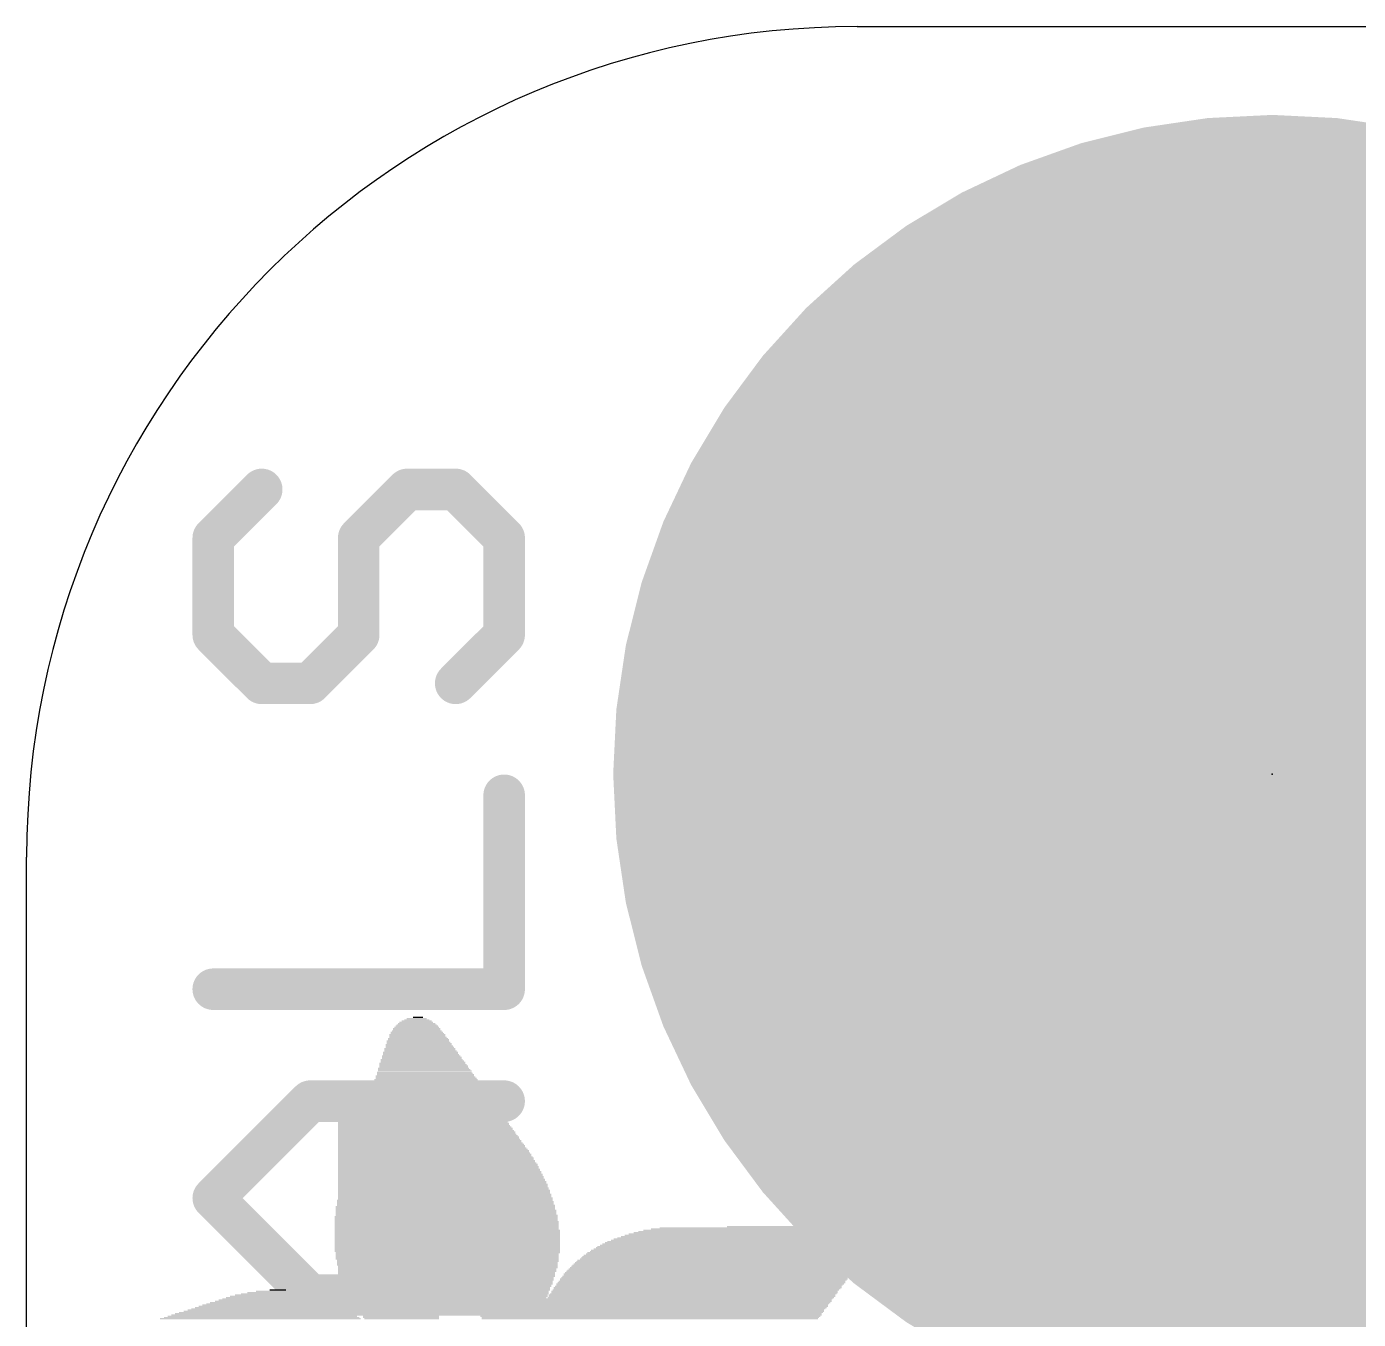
# Model space of a CAD drawing. Extents: x -0.1 to 7.6, y -0.2 to 10.2.
# Drawn here: x 0 to 4.073, y 6.206 to 10.16 of the extents above; entities that cross this region are included whole.
import ezdxf

# ---------------------------------------------------------------- set-up
doc = ezdxf.new("R2010")
doc.units = 0
for name, color, linetype in [('17', 110, 'CONTINUOUS'), ('20', 53, 'CONTINUOUS'), ('21', 40, 'CONTINUOUS'), ('22', 140, 'CONTINUOUS'), ('23', 53, 'CONTINUOUS'), ('29', 253, 'CONTINUOUS'), ('39', 12, 'CONTINUOUS'), ('40', 132, 'CONTINUOUS'), ('41', 12, 'CONTINUOUS'), ('42', 132, 'CONTINUOUS'), ('43', 110, 'CONTINUOUS')]:
    doc.layers.add(name, color=color, linetype=linetype)

# ---------------------------------------------------------------- blocks, each defined once
blk = doc.blocks.new('RECT')
blk.add_solid([(-0.5, -0.5), (0.5, -0.5), (-0.5, 0.5), (0.5, 0.5)])
blk = doc.blocks.new('ROUNDP')
at = {"const_width": 0.5}
blk.add_lwpolyline([(0, -0.25, 1), (0, 0.25, 1), (0, -0.25)], format="xyb", dxfattribs=at)

msp = doc.modelspace()

# ---------------------------------------------------------------- linework, layer by layer
at = {"layer": '20'}
for p, q in [((2.54, 10.16), (5.08, 10.16)), ((0, 2.54), (0, 7.62))]:
    msp.add_line(p, q, dxfattribs=at)
msp.add_arc((2.54, 7.62), 2.54, 90, 180, dxfattribs=at)
at = {"layer": '21'}
for points, const_width in [([(3.81, 6.074, 1), (3.81, 9.674, 1), (3.81, 6.074)], 0.2032), ([(0.7415, 8.722, 1), (0.6966, 8.7669)], 0.0635), ([(1.1639, 8.7762, 1), (1.1639, 8.7127)], 0.0635), ([(1.1864, 8.722, 1), (1.1415, 8.7669)], 0.0635), ([(1.3347, 8.7669, 1), (1.2898, 8.722)], 0.0635), ([(1.3122, 8.7127, 1), (1.3122, 8.7762)], 0.0635), ([(0.6025, 8.5961, 1), (0.539, 8.5961)], 0.0635), ([(0.5483, 8.6186, 1), (0.5932, 8.5737)], 0.0635), ([(1.0474, 8.5961, 1), (0.9839, 8.5961)], 0.0635), ([(0.9932, 8.6186, 1), (1.0381, 8.5737)], 0.0635), ([(1.4923, 8.5961, 1), (1.4288, 8.5961)], 0.0635), ([(1.438, 8.5737, 1), (1.483, 8.6186)], 0.0635), ([(0.5932, 8.322, 1), (0.5483, 8.2771)], 0.0635), ([(1.0381, 8.2771, 1), (0.9932, 8.322)], 0.0635), ([(1.483, 8.2771, 1), (1.438, 8.322)], 0.0635), ([(0.539, 8.2995, 1), (0.6025, 8.2995)], 0.0635), ([(0.9839, 8.2995, 1), (1.0474, 8.2995)], 0.0635), ([(1.4288, 8.2995, 1), (1.4923, 8.2995)], 0.0635), ([(0.719, 8.183, 1), (0.719, 8.1195)], 0.0635), ([(0.6966, 8.1288, 1), (0.7415, 8.1737)], 0.0635), ([(0.8449, 8.1737, 1), (0.8898, 8.1288)], 0.0635), ([(0.8673, 8.1195, 1), (0.8673, 8.183)], 0.0635), ([(1.2898, 8.1737, 1), (1.3347, 8.1288)], 0.0635), ([(1.4923, 7.8089, 1), (1.4288, 7.8089)], 0.0635), ([(0.5707, 7.2475, 1), (0.5707, 7.184)], 0.0635), ([(1.4605, 7.184, 1), (1.4605, 7.2475)], 0.0635), ([(1.4288, 7.2157, 1), (1.4923, 7.2157)], 0.0635), ([(0.8673, 6.9051, 1), (0.8673, 6.8416)], 0.0635), ([(0.8898, 6.8509, 1), (0.8449, 6.8958)], 0.0635), ([(1.0474, 6.8734, 1), (0.9839, 6.8734)], 0.0635), ([(1.4605, 6.8416, 1), (1.4605, 6.9051)], 0.0635), ([(0.5932, 6.5993, 1), (0.5483, 6.5544)], 0.0635), ([(0.5483, 6.5993, 1), (0.5932, 6.5544)], 0.0635), ([(0.8673, 6.312, 1), (0.8673, 6.2485)], 0.0635), ([(0.8449, 6.2578, 1), (0.8898, 6.3027)], 0.0635), ([(1.4605, 6.2485, 1), (1.4605, 6.312)], 0.0635), ([(0.9839, 6.2802, 1), (1.0474, 6.2802)], 0.0635)]:
    msp.add_lwpolyline(points, format="xyb", dxfattribs=dict(at, const_width=const_width))
at = {"layer": '21', "const_width": 0.127}
for points in [[(0.719, 8.7444), (0.5707, 8.5961)], [(1.0156, 8.5961), (1.1639, 8.7444)], [(1.1639, 8.7444), (1.3122, 8.7444)], [(1.3122, 8.7444), (1.4605, 8.5961)], [(0.5707, 8.5961), (0.5707, 8.2995)], [(1.0156, 8.2995), (1.0156, 8.5961)], [(1.4605, 8.5961), (1.4605, 8.2995)], [(0.5707, 8.2995), (0.719, 8.1513)], [(0.8673, 8.1513), (1.0156, 8.2995)], [(1.4605, 8.2995), (1.3122, 8.1513)], [(0.719, 8.1513), (0.8673, 8.1513)], [(1.4605, 7.2157), (1.4605, 7.8089)], [(0.5707, 7.2157), (1.4605, 7.2157)], [(0.5707, 6.5768), (0.8673, 6.8734)], [(0.8673, 6.8734), (1.4605, 6.8734)], [(1.0156, 6.2802), (1.0156, 6.8734)], [(0.8673, 6.2802), (0.5707, 6.5768)], [(1.4605, 6.2802), (0.8673, 6.2802)]]:
    msp.add_lwpolyline(points, dxfattribs=at)
at = {"layer": '23'}
msp.add_point((3.81, 7.874), dxfattribs=at)
at = {"layer": '39', "const_width": 2.032}
msp.add_lwpolyline([(3.81, 6.874, 1), (3.81, 8.874, 1), (3.81, 6.874)], format="xyb", dxfattribs=at)
at = {"layer": '40', "const_width": 2.032}
msp.add_lwpolyline([(3.81, 6.874, 1), (3.81, 8.874, 1), (3.81, 6.874)], format="xyb", dxfattribs=at)
at = {"layer": '41', "const_width": 2.032}
msp.add_lwpolyline([(3.81, 6.874, 1), (3.81, 8.874, 1), (3.81, 6.874)], format="xyb", dxfattribs=at)
at = {"layer": '42', "const_width": 2.032}
msp.add_lwpolyline([(3.81, 6.874, 1), (3.81, 8.874, 1), (3.81, 6.874)], format="xyb", dxfattribs=at)
at = {"layer": '43', "const_width": 2.032}
msp.add_lwpolyline([(3.81, 6.874, 1), (3.81, 8.874, 1), (3.81, 6.874)], format="xyb", dxfattribs=at)

# ---------------------------------------------------------------- block references
at = {"layer": '17', "xscale": 3.216, "yscale": 3.216}
msp.add_blockref('ROUNDP', (3.81, 7.874), dxfattribs=at)
msp.add_blockref('ROUNDP', (3.81, 7.874), dxfattribs=at)
at = {"layer": '22', "rotation": 180}
for p, xscale, yscale in [((1.1969, 7.1298), 0.0305, 0.0038), ((1.1932, 7.0879), 0.1524, 0.0038), ((1.1932, 7.0955), 0.1448, 0.0038), ((1.1932, 7.0917), 0.1448, 0.0038), ((1.1932, 7.0993), 0.1371, 0.0038), ((1.1932, 7.1031), 0.1295, 0.0038), ((1.1932, 7.1069), 0.1219, 0.0038), ((1.1932, 7.1107), 0.1143, 0.0038), ((1.1913, 7.1145), 0.1029, 0.0038), ((1.1932, 7.1184), 0.0915, 0.0039), ((1.1932, 7.1222), 0.0762, 0.0038), ((1.1932, 7.126), 0.0609, 0.0038), ((1.1988, 7.046), 0.2019, 0.0038), ((1.1969, 7.0574), 0.1905, 0.0038), ((1.1988, 7.0536), 0.1943, 0.0038), ((1.2007, 7.0498), 0.1981, 0.0038), ((1.1969, 7.065), 0.1829, 0.0038), ((1.1988, 7.0612), 0.1867, 0.0038), ((1.1969, 7.0688), 0.1753, 0.0038), ((1.1951, 7.0764), 0.1715, 0.0038), ((1.1951, 7.0726), 0.1715, 0.0038), ((1.1932, 7.0841), 0.16, 0.0038), ((1.1951, 7.0803), 0.1638, 0.0039), ((1.2065, 7.0117), 0.24, 0.0038), ((1.2084, 7.0079), 0.2438, 0.0038), ((1.2084, 7.0041), 0.2438, 0.0039), ((1.2046, 7.0231), 0.2286, 0.0038), ((1.2046, 7.0193), 0.2286, 0.0038), ((1.2065, 7.0155), 0.2324, 0.0038), ((1.2027, 7.0345), 0.2172, 0.0038), ((1.2027, 7.0307), 0.2172, 0.0038), ((1.2046, 7.0269), 0.221, 0.0038), ((1.2008, 7.0422), 0.2058, 0.0039), ((1.2027, 7.0383), 0.2096, 0.0038), ((1.2142, 6.9736), 0.2781, 0.0038), ((1.2161, 6.9698), 0.2819, 0.0038), ((1.218, 6.966), 0.2857, 0.0039), ((1.2104, 6.9888), 0.2629, 0.0038), ((1.2123, 6.985), 0.2667, 0.0038), ((1.2142, 6.9812), 0.2705, 0.0038), ((1.2142, 6.9774), 0.2705, 0.0038), ((1.2084, 7.0002), 0.2514, 0.0038), ((1.2103, 6.9964), 0.2552, 0.0038), ((1.2123, 6.9926), 0.2591, 0.0038), ((1.2237, 6.9279), 0.3277, 0.0039), ((1.2237, 6.924), 0.3277, 0.0038), ((1.2218, 6.9393), 0.3163, 0.0038), ((1.2218, 6.9355), 0.3163, 0.0038), ((1.2237, 6.9317), 0.3201, 0.0038), ((1.2179, 6.9507), 0.301, 0.0038), ((1.2198, 6.9469), 0.3048, 0.0038), ((1.2217, 6.9431), 0.3086, 0.0038), ((1.216, 6.9621), 0.2896, 0.0038), ((1.2179, 6.9583), 0.2934, 0.0038), ((1.2198, 6.9545), 0.2972, 0.0038), ((1.2313, 6.8821), 0.3734, 0.0038), ((1.2312, 6.8898), 0.3657, 0.0039), ((1.2332, 6.8859), 0.3696, 0.0038), ((1.2294, 6.8936), 0.3619, 0.0038), ((1.2275, 6.905), 0.3505, 0.0038), ((1.2294, 6.9012), 0.3543, 0.0038), ((1.2294, 6.8974), 0.3543, 0.0038), ((1.2256, 6.9164), 0.3391, 0.0038), ((1.2275, 6.9126), 0.3429, 0.0038), ((1.2275, 6.9088), 0.3429, 0.0038), ((1.2256, 6.9202), 0.3315, 0.0038), ((1.2408, 6.844), 0.4153, 0.0038), ((1.237, 6.8555), 0.4, 0.0038), ((1.2389, 6.8517), 0.4038, 0.0039), ((1.2408, 6.8478), 0.4076, 0.0038), ((1.2351, 6.8669), 0.3886, 0.0038), ((1.237, 6.8631), 0.3924, 0.0038), ((1.2389, 6.8593), 0.3962, 0.0038), ((1.2332, 6.8783), 0.3772, 0.0038), ((1.2351, 6.8745), 0.381, 0.0038), ((1.2351, 6.8707), 0.381, 0.0038), ((1.2465, 6.8097), 0.4496, 0.0038), ((1.2484, 6.8059), 0.4534, 0.0038), ((1.2484, 6.8021), 0.4534, 0.0038), ((1.2446, 6.8212), 0.4382, 0.0038), ((1.2465, 6.8174), 0.442, 0.0038), ((1.2465, 6.8136), 0.442, 0.0039), ((1.2427, 6.8326), 0.4268, 0.0038), ((1.2427, 6.8288), 0.4268, 0.0038), ((1.2446, 6.825), 0.4306, 0.0038), ((1.2408, 6.8402), 0.4153, 0.0038), ((1.2427, 6.8364), 0.4191, 0.0038), ((1.2561, 6.7602), 0.4991, 0.0038), ((1.2542, 6.7716), 0.4877, 0.0038), ((1.2561, 6.7678), 0.4915, 0.0038), ((1.258, 6.764), 0.4953, 0.0038), ((1.2503, 6.7869), 0.4724, 0.0038), ((1.2522, 6.7831), 0.4762, 0.0038), ((1.2542, 6.7793), 0.4801, 0.0038), ((1.2542, 6.7755), 0.4801, 0.0039), ((1.2484, 6.7983), 0.461, 0.0038), ((1.2503, 6.7945), 0.4648, 0.0038), ((1.2522, 6.7907), 0.4686, 0.0038), ((1.2637, 6.7259), 0.5373, 0.0038), ((1.2655, 6.7221), 0.5411, 0.0038), ((1.2618, 6.7374), 0.5257, 0.0039), ((1.2618, 6.7335), 0.5257, 0.0038), ((1.2637, 6.7297), 0.5295, 0.0038), ((1.258, 6.7488), 0.5105, 0.0038), ((1.2599, 6.745), 0.5143, 0.0038), ((1.2618, 6.7412), 0.5181, 0.0038), ((1.258, 6.7564), 0.5029, 0.0038), ((1.2599, 6.7526), 0.5067, 0.0038), ((1.2712, 6.6802), 0.5829, 0.0038), ((1.2693, 6.6916), 0.5715, 0.0038), ((1.2693, 6.6878), 0.5715, 0.0038), ((1.2712, 6.684), 0.5753, 0.0038), ((1.2674, 6.7031), 0.5601, 0.0038), ((1.2693, 6.6993), 0.5639, 0.0039), ((1.2693, 6.6954), 0.5639, 0.0038), ((1.2655, 6.7145), 0.5487, 0.0038), ((1.2674, 6.7107), 0.5525, 0.0038), ((1.2674, 6.7069), 0.5525, 0.0038), ((1.2655, 6.7183), 0.5411, 0.0038), ((1.2751, 6.6421), 0.6134, 0.0038), ((1.2751, 6.6383), 0.6134, 0.0038), ((1.2732, 6.6535), 0.602, 0.0038), ((1.2751, 6.6497), 0.6058, 0.0038), ((1.2751, 6.6459), 0.6058, 0.0038), ((1.2732, 6.665), 0.5944, 0.0038), ((1.2732, 6.6612), 0.5944, 0.0039), ((1.2751, 6.6573), 0.5982, 0.0038), ((1.2712, 6.6764), 0.5829, 0.0038), ((1.2732, 6.6726), 0.5867, 0.0038), ((1.2732, 6.6688), 0.5867, 0.0038), ((1.277, 6.604), 0.6401, 0.0038), ((1.2789, 6.6002), 0.6439, 0.0038), ((1.277, 6.6192), 0.6324, 0.0038), ((1.277, 6.6154), 0.6324, 0.0038), ((1.277, 6.6116), 0.6324, 0.0038), ((1.2789, 6.6078), 0.6362, 0.0038), ((1.2751, 6.6307), 0.621, 0.0038), ((1.277, 6.6269), 0.6248, 0.0038), ((1.277, 6.6231), 0.6248, 0.0039), ((1.277, 6.6345), 0.6172, 0.0038), ((1.2789, 6.5697), 0.6592, 0.0038), ((1.2808, 6.5659), 0.663, 0.0038), ((1.2808, 6.5621), 0.663, 0.0038), ((1.2808, 6.5583), 0.663, 0.0038), ((1.2789, 6.5888), 0.6515, 0.0038), ((1.2789, 6.585), 0.6515, 0.0039), ((1.2789, 6.5811), 0.6515, 0.0038), ((1.2808, 6.5773), 0.6554, 0.0038), ((1.2808, 6.5735), 0.6554, 0.0038), ((1.2789, 6.5964), 0.6439, 0.0038), ((1.2789, 6.5926), 0.6439, 0.0038), ((1.2827, 6.5202), 0.682, 0.0038), ((1.2827, 6.5164), 0.682, 0.0038), ((1.2808, 6.5507), 0.6706, 0.0038), ((1.2808, 6.5469), 0.6706, 0.0039), ((1.2808, 6.543), 0.6706, 0.0038), ((1.2827, 6.5392), 0.6744, 0.0038), ((1.2827, 6.5354), 0.6744, 0.0038), ((1.2827, 6.5316), 0.6744, 0.0038), ((1.2827, 6.5278), 0.6744, 0.0038), ((1.2846, 6.524), 0.6782, 0.0038), ((1.2827, 6.5545), 0.6668, 0.0038), ((1.2827, 6.5126), 0.682, 0.0038), ((1.2827, 6.5088), 0.682, 0.0039), ((1.2846, 6.5049), 0.6858, 0.0038), ((1.2846, 6.5011), 0.6858, 0.0038), ((1.2846, 6.4973), 0.6858, 0.0038), ((1.2846, 6.4935), 0.6858, 0.0038), ((1.2846, 6.4897), 0.6858, 0.0038), ((1.2846, 6.4859), 0.6858, 0.0038), ((1.2846, 6.4821), 0.6858, 0.0038), ((1.2865, 6.4783), 0.6896, 0.0038), ((1.2865, 6.4745), 0.6896, 0.0038), ((2.1857, 6.4745), 0.6287, 0.0038), ((2.1895, 6.4783), 0.6058, 0.0038), ((2.1971, 6.4821), 0.5754, 0.0038), ((2.2047, 6.4859), 0.5372, 0.0038), ((2.2924, 6.4897), 0.3009, 0.0038), ((1.2865, 6.4707), 0.6896, 0.0039), ((1.2865, 6.4668), 0.6896, 0.0038), ((1.2865, 6.463), 0.6896, 0.0038), ((1.2865, 6.4592), 0.6896, 0.0038), ((1.2865, 6.4554), 0.6896, 0.0038), ((1.2865, 6.4516), 0.6896, 0.0038), ((1.2865, 6.4478), 0.6896, 0.0038), ((1.2865, 6.444), 0.6896, 0.0038), ((1.2865, 6.4402), 0.6896, 0.0038), ((1.2865, 6.4364), 0.6896, 0.0038), ((2.1457, 6.4364), 0.7696, 0.0038), ((2.1495, 6.4402), 0.762, 0.0038), ((2.1514, 6.444), 0.7506, 0.0038), ((2.1552, 6.4478), 0.7354, 0.0038), ((2.159, 6.4516), 0.7278, 0.0038), ((2.1628, 6.4554), 0.7124, 0.0038), ((2.1666, 6.4592), 0.6972, 0.0038), ((2.1723, 6.463), 0.6858, 0.0038), ((2.1762, 6.4668), 0.6705, 0.0038), ((2.18, 6.4707), 0.6477, 0.0039), ((1.2865, 6.4325), 0.6896, 0.0039), ((1.2865, 6.4287), 0.6896, 0.0038), ((1.2865, 6.4249), 0.6896, 0.0038), ((1.2865, 6.4211), 0.6896, 0.0038), ((1.2865, 6.4173), 0.6896, 0.0038), ((1.2865, 6.4135), 0.6896, 0.0038), ((1.2884, 6.4097), 0.6858, 0.0038), ((1.2865, 6.4059), 0.682, 0.0038), ((1.2865, 6.4021), 0.682, 0.0038), ((1.2865, 6.3983), 0.682, 0.0038), ((1.2865, 6.3944), 0.682, 0.0039), ((2.1171, 6.3944), 0.842, 0.0039), ((2.1209, 6.3983), 0.842, 0.0038), ((2.1209, 6.4021), 0.8344, 0.0038), ((2.1247, 6.4059), 0.8268, 0.0038), ((2.1266, 6.4097), 0.823, 0.0038), ((2.1305, 6.4135), 0.8153, 0.0038), ((2.1324, 6.4173), 0.8115, 0.0038), ((2.1362, 6.4211), 0.8039, 0.0038), ((2.1381, 6.4249), 0.7925, 0.0038), ((2.14, 6.4287), 0.7887, 0.0038), ((2.1419, 6.4325), 0.7773, 0.0039), ((1.2865, 6.3906), 0.682, 0.0038), ((1.2884, 6.3868), 0.6782, 0.0038), ((1.2884, 6.383), 0.6782, 0.0038), ((1.2865, 6.3792), 0.6744, 0.0038), ((1.2865, 6.3754), 0.6744, 0.0038), ((1.2865, 6.3716), 0.6744, 0.0038), ((1.2884, 6.3678), 0.6706, 0.0038), ((1.2884, 6.364), 0.6706, 0.0038), ((1.2865, 6.3602), 0.6668, 0.0038), ((1.2865, 6.3563), 0.6668, 0.0039), ((1.2884, 6.3525), 0.663, 0.0038), ((2.0886, 6.3525), 0.8763, 0.0038), ((2.0905, 6.3563), 0.8725, 0.0039), ((2.0943, 6.3602), 0.8725, 0.0038), ((2.0962, 6.364), 0.8687, 0.0038), ((2.1, 6.3678), 0.8687, 0.0038), ((2.1019, 6.3716), 0.8649, 0.0038), ((2.1038, 6.3754), 0.8611, 0.0038), ((2.1076, 6.3792), 0.8611, 0.0038), ((2.1095, 6.383), 0.8573, 0.0038), ((2.1114, 6.3868), 0.8534, 0.0038), ((2.1152, 6.3906), 0.8458, 0.0038), ((1.2865, 6.3487), 0.6592, 0.0038), ((1.2865, 6.3449), 0.6592, 0.0038), ((1.2865, 6.3411), 0.6592, 0.0038), ((1.2885, 6.3373), 0.6553, 0.0038), ((1.2866, 6.3335), 0.6515, 0.0038), ((1.2866, 6.3297), 0.6515, 0.0038), ((1.2885, 6.3259), 0.6477, 0.0038), ((1.2866, 6.3221), 0.6439, 0.0038), ((1.2885, 6.3182), 0.6401, 0.0039), ((1.2885, 6.3144), 0.6401, 0.0038), ((2.06, 6.3144), 0.8801, 0.0038), ((2.0638, 6.3182), 0.8801, 0.0039), ((2.0657, 6.3221), 0.8763, 0.0038), ((2.0714, 6.3297), 0.8801, 0.0038), ((2.0695, 6.3259), 0.8763, 0.0038), ((2.0733, 6.3335), 0.8763, 0.0038), ((2.0771, 6.3373), 0.8763, 0.0038), ((2.0809, 6.3449), 0.8763, 0.0038), ((2.0809, 6.3411), 0.8763, 0.0038), ((2.0848, 6.3487), 0.8763, 0.0038), ((0.7607, 6.2725), 0.301, 0.0038), ((0.7608, 6.2763), 0.2781, 0.0038), ((0.7608, 6.2801), 0.2477, 0.0039), ((0.7646, 6.284), 0.2171, 0.0038), ((0.7646, 6.2878), 0.1791, 0.0038), ((0.7665, 6.2916), 0.1295, 0.0038), ((0.7684, 6.2954), 0.0495, 0.0038), ((1.1322, 6.3106), 0.3276, 0.0038), ((1.1322, 6.3068), 0.32, 0.0038), ((1.1303, 6.303), 0.3162, 0.0038), ((1.1303, 6.2992), 0.3086, 0.0038), ((1.1284, 6.2954), 0.3048, 0.0038), ((1.1303, 6.2916), 0.301, 0.0038), ((1.1284, 6.2878), 0.2972, 0.0038), ((1.1303, 6.284), 0.2934, 0.0038), ((1.1284, 6.2801), 0.2896, 0.0039), ((1.1303, 6.2763), 0.2858, 0.0038), ((1.1303, 6.2725), 0.2858, 0.0038), ((1.4656, 6.3106), 0.2781, 0.0038), ((1.4694, 6.3068), 0.2705, 0.0038), ((1.4694, 6.303), 0.2629, 0.0038), ((1.4713, 6.2992), 0.259, 0.0038), ((1.4732, 6.2954), 0.2552, 0.0038), ((1.4732, 6.2916), 0.2476, 0.0038), ((1.4751, 6.2878), 0.2438, 0.0038), ((1.477, 6.284), 0.24, 0.0038), ((1.4751, 6.2801), 0.2362, 0.0039), ((1.477, 6.2763), 0.2324, 0.0038), ((1.477, 6.2725), 0.2248, 0.0038), ((2.0314, 6.2725), 0.8763, 0.0038), ((2.0352, 6.2801), 0.8763, 0.0039), ((2.0352, 6.2763), 0.8763, 0.0038), ((2.039, 6.284), 0.8763, 0.0038), ((2.0428, 6.2916), 0.8763, 0.0038), ((2.0428, 6.2878), 0.8763, 0.0038), ((2.0467, 6.2954), 0.8763, 0.0038), ((2.0524, 6.303), 0.8801, 0.0038), ((2.0505, 6.2992), 0.8763, 0.0038), ((2.0543, 6.3068), 0.8763, 0.0038), ((2.0581, 6.3106), 0.8763, 0.0038), ((0.7359, 6.2306), 0.5105, 0.0038), ((0.7379, 6.2344), 0.4915, 0.0038), ((0.7417, 6.2382), 0.4762, 0.0038), ((0.7436, 6.242), 0.4572, 0.0039), ((0.7474, 6.2459), 0.442, 0.0038), ((0.7493, 6.2497), 0.423, 0.0038), ((0.7512, 6.2535), 0.4038, 0.0038), ((0.7531, 6.2573), 0.3848, 0.0038), ((0.7569, 6.2611), 0.362, 0.0038), ((0.7589, 6.2649), 0.3429, 0.0038), ((0.7588, 6.2687), 0.32, 0.0038), ((1.1303, 6.2687), 0.2782, 0.0038), ((1.1303, 6.2649), 0.2782, 0.0038), ((1.1322, 6.2611), 0.2744, 0.0038), ((1.1322, 6.2573), 0.2667, 0.0038), ((1.1322, 6.2535), 0.2667, 0.0038), ((1.1341, 6.2497), 0.2629, 0.0038), ((1.1361, 6.2459), 0.2591, 0.0038), ((1.1361, 6.242), 0.2591, 0.0039), ((1.138, 6.2382), 0.2553, 0.0038), ((1.1379, 6.2344), 0.2476, 0.0038), ((1.1398, 6.2306), 0.2438, 0.0038), ((1.9152, 6.2687), 1.1011, 0.0038), ((1.9152, 6.2649), 1.0935, 0.0038), ((1.9152, 6.2611), 1.0935, 0.0038), ((1.9152, 6.2573), 1.0859, 0.0038), ((1.9133, 6.2535), 1.0821, 0.0038), ((1.9133, 6.2497), 1.0745, 0.0038), ((1.9133, 6.2459), 1.0745, 0.0038), ((1.9133, 6.242), 1.0668, 0.0039), ((1.9114, 6.2382), 1.0629, 0.0038), ((1.9095, 6.2344), 1.0591, 0.0038), ((1.9114, 6.2306), 1.0553, 0.0038), ((0.715, 6.2078), 0.6134, 0.0038), ((0.7188, 6.2116), 0.5982, 0.0038), ((0.7208, 6.2154), 0.5791, 0.0038), ((0.7246, 6.2192), 0.5639, 0.0038), ((0.7284, 6.223), 0.5487, 0.0038), ((0.7303, 6.2268), 0.5295, 0.0038), ((1.1398, 6.2268), 0.2438, 0.0038), ((1.1417, 6.223), 0.24, 0.0038), ((1.1436, 6.2192), 0.2362, 0.0038), ((1.1455, 6.2154), 0.2324, 0.0038), ((1.1455, 6.2116), 0.2324, 0.0038), ((1.1474, 6.2078), 0.2286, 0.0038), ((1.9095, 6.2268), 1.0515, 0.0038), ((1.9095, 6.223), 1.0439, 0.0038), ((1.9095, 6.2192), 1.0439, 0.0038), ((1.9076, 6.2154), 1.0401, 0.0038), ((1.9076, 6.2116), 1.0325, 0.0038), ((1.9057, 6.2078), 1.0287, 0.0038)]:
    msp.add_blockref('RECT', p, dxfattribs=dict(at, xscale=xscale, yscale=yscale))
at = {"layer": '29', "xscale": 3.3176, "yscale": 3.3176}
msp.add_blockref('ROUNDP', (3.81, 7.874), dxfattribs=at)

doc.saveas('drawing.dxf')
